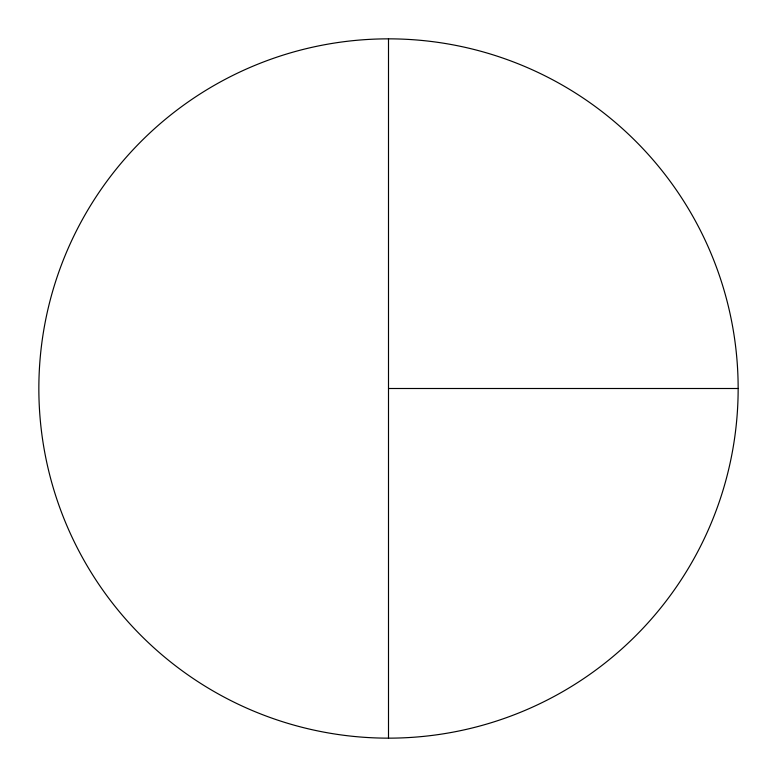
<?xml version="1.0" encoding="UTF-8"?>
<svg xmlns="http://www.w3.org/2000/svg" width="777" height="777" viewBox="0 0 777 777"><rect width="100%" height="100%" fill="white"/><g stroke="black" fill="none" stroke-linecap="round" stroke-linejoin="round"><path stroke-width="1.17" d="M388.5 388.5L738.15 388.5A349.65 349.65 0 0 1 213.675 691.307A349.65 349.65 0 0 1 213.675 85.693A349.65 349.65 0 0 1 738.15 388.5M388.5 38.85L388.5 738.15"/></g></svg>
